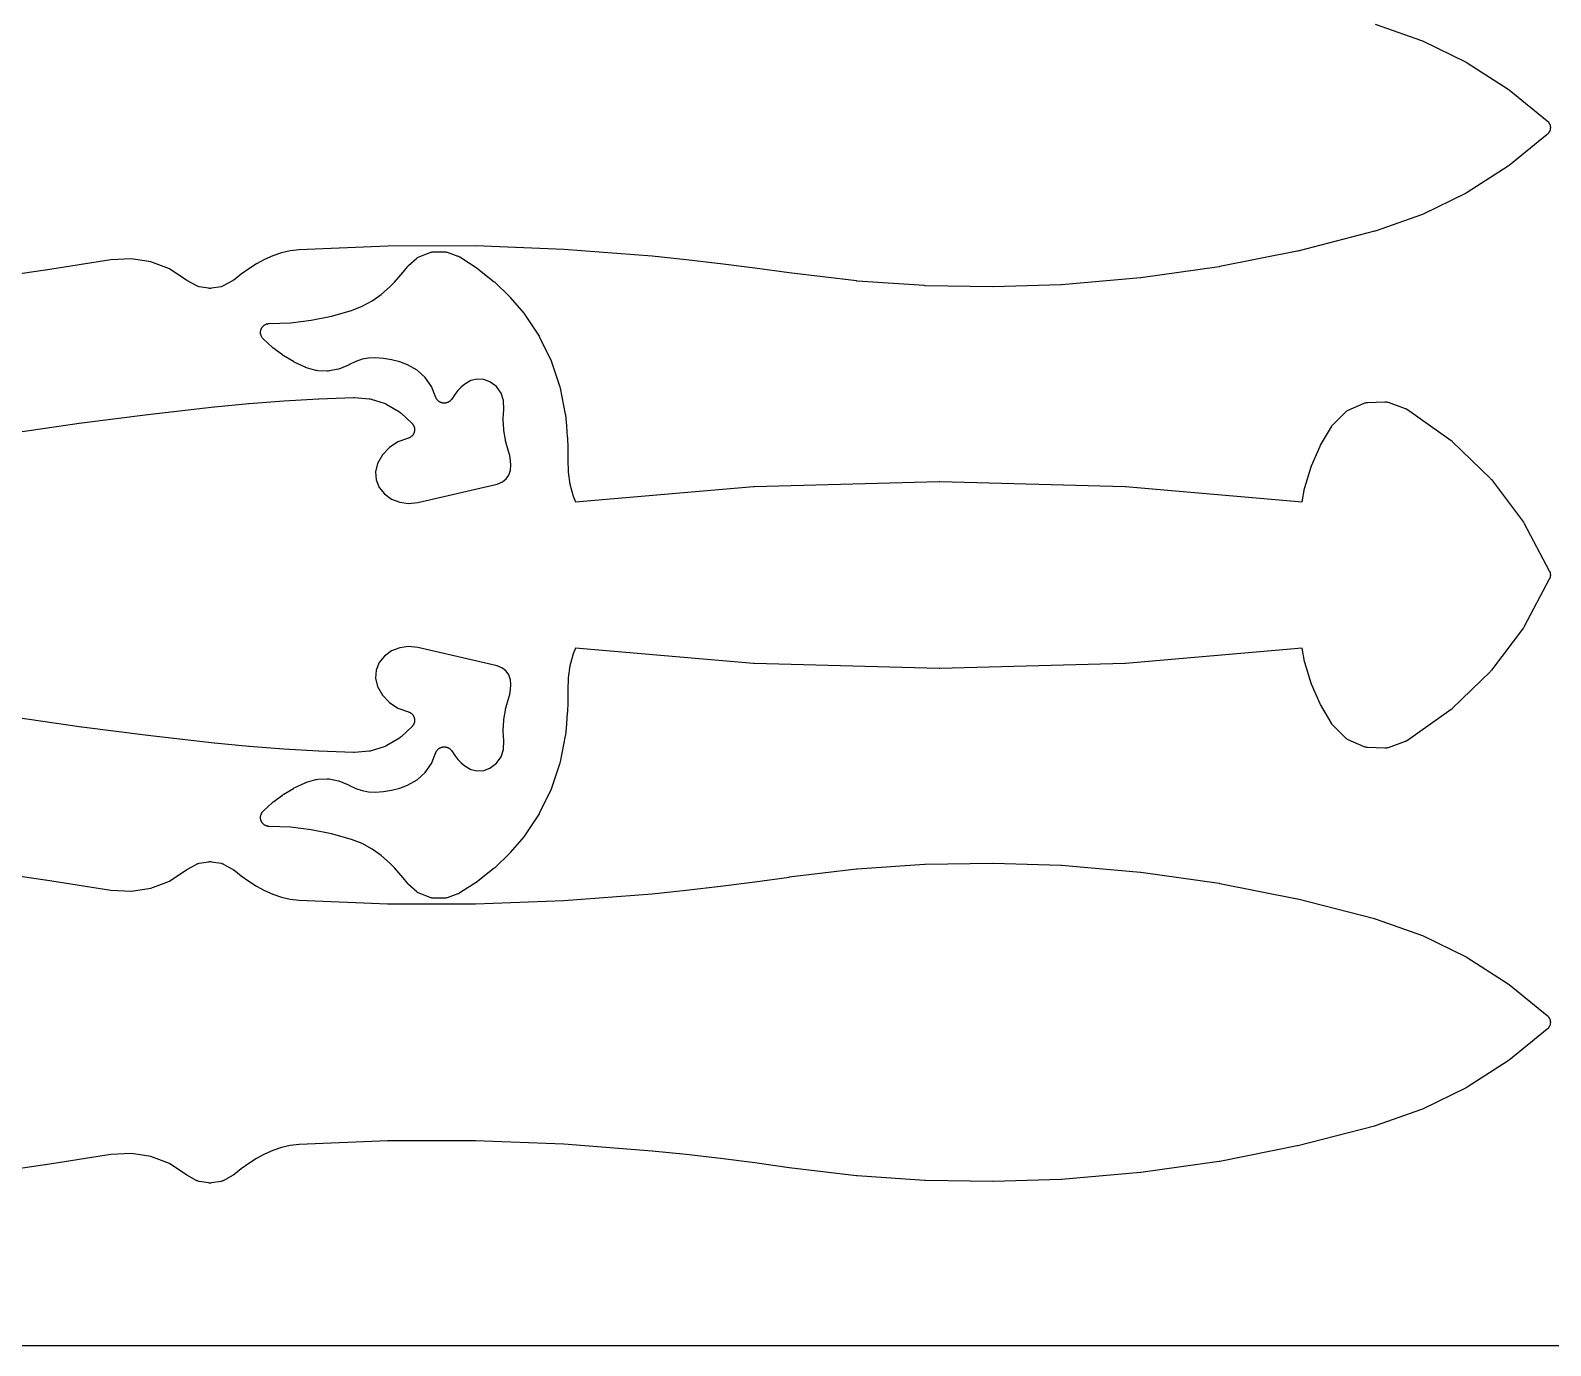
# Model space of a CAD drawing. Header units: metres. Extents: x 0 to 3000, y 0 to 1200.
# Drawn here: x 1698.4 to 2038.1, y 0 to 294 of the extents above; entities that cross this region are included whole.
import ezdxf

# ---------------------------------------------------------------- set-up
doc = ezdxf.new("R2010")
doc.units = ezdxf.units.M

msp = doc.modelspace()

# ---------------------------------------------------------------- linework, layer by layer
at = {"color": 7}
msp.add_lwpolyline([(0, 0), (3000, 0), (3000, 1200), (0, 1200), (0, 0)], close=True, dxfattribs=at)
at = {"color": 1}
for points in [[(1998.94, 295.39), (2009.27, 291.75), (2009.49, 291.66), (2019.3, 286.88), (2019.5, 286.76), (2028.69, 280.88), (2028.88, 280.74), (2037.36, 273.81), (2037.36, 273.81), (2037.36, 273.81), (2037.43, 273.74), (2037.5, 273.68), (2037.51, 273.68), (2037.51, 273.67), (2037.57, 273.6), (2037.64, 273.53), (2037.64, 273.53), (2037.64, 273.53), (2037.7, 273.45), (2037.75, 273.38), (2037.76, 273.37), (2037.76, 273.37), (2037.81, 273.29), (2037.85, 273.21), (2037.86, 273.2), (2037.86, 273.2), (2037.9, 273.12), (2037.94, 273.03), (2037.94, 273.03), (2037.94, 273.02), (2037.97, 272.93), (2038.01, 272.85), (2038.01, 272.84), (2038.01, 272.84), (2038.03, 272.75), (2038.05, 272.66), (2038.05, 272.65), (2038.06, 272.65), (2038.07, 272.56), (2038.08, 272.46), (2038.08, 272.46), (2038.08, 272.45), (2038.09, 272.36), (2038.09, 272.27), (2038.09, 272.26), (2038.09, 272.26), (2038.09, 272.16), (2038.08, 272.07), (2038.08, 272.07), (2038.08, 272.06), (2038.07, 271.97), (2038.06, 271.88), (2038.05, 271.87), (2038.05, 271.87), (2038.03, 271.78), (2038.01, 271.69), (2038.01, 271.68), (2038.01, 271.68), (2037.97, 271.59), (2037.94, 271.5), (2037.94, 271.5), (2037.94, 271.49), (2037.9, 271.41), (2037.86, 271.32), (2037.86, 271.32), (2037.85, 271.32), (2037.81, 271.23), (2037.76, 271.15), (2037.76, 271.15), (2037.75, 271.15), (2037.7, 271.07), (2037.64, 271), (2037.64, 270.99), (2037.64, 270.99), (2037.57, 270.92), (2037.51, 270.85), (2037.51, 270.85), (2037.5, 270.84), (2037.43, 270.78), (2037.36, 270.72), (2037.36, 270.72), (2037.36, 270.71), (2028.88, 263.78), (2028.69, 263.65), (2019.5, 257.76), (2019.3, 257.65), (2009.49, 252.86), (2009.27, 252.77), (1998.94, 249.14), (1998.86, 249.11), (1998.78, 249.09), (1981.65, 244.67), (1981.54, 244.65), (1964.21, 241.19), (1964.1, 241.17), (1946.6, 238.68), (1946.49, 238.67), (1928.86, 237.16), (1928.81, 237.16), (1928.75, 237.15), (1913.61, 236.66), (1913.51, 236.66), (1898.37, 236.93), (1898.27, 236.94), (1883.17, 237.97), (1883.06, 237.98), (1868.02, 239.77), (1868, 239.77), (1867.98, 239.77), (1860.33, 240.84), (1852.67, 241.81), (1845.01, 242.7), (1837.35, 243.5), (1817.65, 245.05), (1797.94, 245.81), (1778.21, 245.78), (1758.52, 244.95), (1756.48, 244.72), (1754.52, 244.28), (1752.62, 243.64), (1750.76, 242.79), (1748.98, 241.79), (1747.23, 240.69), (1745.54, 239.51), (1743.87, 238.2), (1743.83, 238.17), (1743.79, 238.14), (1743.74, 238.12), (1743.71, 238.09), (1743.66, 238.06), (1743.62, 238.04), (1741.69, 236.94), (1741.54, 236.87), (1741.38, 236.8), (1741.21, 236.75), (1741.04, 236.71), (1738.92, 236.35), (1738.69, 236.32), (1738.47, 236.32), (1738.24, 236.35), (1736.12, 236.71), (1735.95, 236.75), (1735.79, 236.8), (1735.63, 236.87), (1735.47, 236.94), (1733.54, 238.04), (1733.49, 238.07), (1733.43, 238.11), (1729.51, 240.68), (1725.38, 242.28), (1721.01, 242.97), (1716.43, 242.7), (1701.8, 240.38), (1701.77, 240.38), (1687.02, 238.26)], [(1695.12, 204.14), (1709.87, 206.26), (1709.9, 206.26), (1724.69, 208.16), (1724.72, 208.16), (1739.53, 209.84), (1739.55, 209.84), (1739.57, 209.84), (1747.28, 210.58), (1747.32, 210.59), (1755.05, 211.18), (1755.09, 211.18), (1762.83, 211.63), (1762.87, 211.63), (1770.62, 211.93), (1770.64, 211.93), (1770.67, 211.93), (1770.74, 211.93), (1770.82, 211.93), (1770.84, 211.93), (1770.87, 211.93), (1774.15, 211.65), (1774.37, 211.62), (1774.59, 211.56), (1777.7, 210.57), (1777.9, 210.49), (1778.1, 210.39), (1780.91, 208.74), (1781.1, 208.61), (1781.27, 208.47), (1783.66, 206.2), (1783.72, 206.14), (1783.78, 206.08), (1783.79, 206.07), (1783.8, 206.06), (1783.85, 205.99), (1783.9, 205.93), (1783.91, 205.92), (1783.92, 205.9), (1783.97, 205.83), (1784.01, 205.76), (1784.02, 205.75), (1784.03, 205.74), (1784.07, 205.66), (1784.1, 205.59), (1784.11, 205.58), (1784.12, 205.56), (1784.15, 205.49), (1784.18, 205.41), (1784.18, 205.39), (1784.19, 205.38), (1784.21, 205.3), (1784.23, 205.22), (1784.24, 205.21), (1784.24, 205.19), (1784.26, 205.11), (1784.27, 205.03), (1784.27, 205.01), (1784.27, 205), (1784.28, 204.92), (1784.29, 204.83), (1784.29, 204.82), (1784.29, 204.8), (1784.29, 204.72), (1784.29, 204.64), (1784.29, 204.62), (1784.29, 204.61), (1784.28, 204.52), (1784.27, 204.44), (1784.26, 204.43), (1784.26, 204.41), (1784.24, 204.33), (1784.23, 204.25), (1784.22, 204.23), (1784.22, 204.22), (1784.19, 204.14), (1784.17, 204.06), (1784.16, 204.05), (1784.16, 204.03), (1784.13, 203.96), (1784.09, 203.88), (1784.09, 203.87), (1784.08, 203.85), (1784.04, 203.78), (1784, 203.71), (1783.99, 203.7), (1783.98, 203.68), (1783.94, 203.61), (1783.89, 203.55), (1783.88, 203.53), (1783.87, 203.52), (1783.82, 203.46), (1783.76, 203.39), (1783.75, 203.38), (1783.74, 203.37), (1783.68, 203.32), (1783.62, 203.26), (1783.61, 203.25), (1783.6, 203.24), (1783.54, 203.19), (1783.47, 203.13), (1783.46, 203.13), (1783.45, 203.12), (1783.38, 203.07), (1783.31, 203.03), (1783.29, 203.02), (1783.28, 203.01), (1783.21, 202.97), (1783.13, 202.93), (1783.12, 202.93), (1783.11, 202.92), (1783.03, 202.89), (1782.95, 202.86), (1780.56, 202.02), (1778.67, 200.78), (1777.13, 199.13), (1776.03, 197.15), (1775.59, 195.32), (1775.72, 193.52), (1776.38, 191.84), (1777.55, 190.37), (1779.14, 189.23), (1780.96, 188.51), (1782.9, 188.24), (1784.99, 188.47), (1802.77, 192.59), (1803.93, 193.05), (1804.76, 193.72), (1805.36, 194.6), (1805.71, 195.73), (1805.8, 196.76), (1805.76, 197.87), (1805.58, 198.98), (1805.24, 200.17), (1804.64, 202.23), (1804.59, 202.46), (1804.23, 204.57), (1804.2, 204.8), (1804.1, 206.94), (1804.1, 207.18), (1804.24, 209.23), (1804.18, 211.25), (1803.62, 212.92), (1802.58, 214.36), (1801.13, 215.45), (1799.74, 215.95), (1798.29, 216.04), (1796.88, 215.72), (1795.5, 214.94), (1794.72, 214.28), (1793.95, 213.48), (1793.25, 212.61), (1792.6, 211.59), (1792.58, 211.57), (1792.56, 211.54), (1792.52, 211.49), (1792.48, 211.43), (1792.46, 211.41), (1792.45, 211.39), (1792.4, 211.34), (1792.35, 211.28), (1792.33, 211.26), (1792.31, 211.24), (1792.26, 211.2), (1792.21, 211.15), (1792.19, 211.13), (1792.16, 211.11), (1792.11, 211.07), (1792.05, 211.03), (1792.03, 211.01), (1792.01, 211), (1791.95, 210.96), (1791.89, 210.93), (1791.86, 210.91), (1791.84, 210.9), (1791.77, 210.87), (1791.71, 210.84), (1791.68, 210.83), (1791.66, 210.82), (1791.59, 210.79), (1791.53, 210.77), (1791.5, 210.76), (1791.47, 210.75), (1791.4, 210.74), (1791.34, 210.72), (1791.31, 210.71), (1791.28, 210.71), (1791.21, 210.7), (1791.14, 210.69), (1791.12, 210.69), (1791.09, 210.68), (1791.02, 210.68), (1790.95, 210.67), (1790.92, 210.68), (1790.89, 210.67), (1790.82, 210.68), (1790.75, 210.68), (1790.72, 210.68), (1790.69, 210.69), (1790.63, 210.7), (1790.56, 210.71), (1790.53, 210.71), (1790.5, 210.72), (1790.43, 210.74), (1790.37, 210.75), (1790.34, 210.76), (1790.31, 210.77), (1790.25, 210.79), (1790.18, 210.81), (1790.15, 210.83), (1790.13, 210.84), (1790.06, 210.87), (1790, 210.9), (1789.98, 210.91), (1789.95, 210.92), (1789.89, 210.96), (1789.83, 210.99), (1789.81, 211.01), (1789.78, 211.03), (1789.73, 211.07), (1789.67, 211.11), (1789.65, 211.13), (1789.63, 211.14), (1789.58, 211.19), (1789.52, 211.24), (1789.5, 211.26), (1789.48, 211.28), (1789.44, 211.33), (1789.39, 211.38), (1789.37, 211.4), (1789.35, 211.42), (1789.31, 211.48), (1789.27, 211.54), (1789.26, 211.56), (1789.24, 211.58), (1789.2, 211.64), (1789.17, 211.7), (1789.15, 211.73), (1789.14, 211.75), (1789.11, 211.82), (1789.08, 211.88), (1789.07, 211.91), (1789.06, 211.93), (1788.06, 214.42), (1786.68, 216.41), (1784.89, 218.03), (1782.7, 219.26), (1780.99, 219.88), (1779.16, 220.36), (1777.31, 220.67), (1775.45, 220.8), (1773.97, 220.73), (1772.55, 220.47), (1771.18, 220.01), (1769.75, 219.29), (1769.71, 219.28), (1769.67, 219.25), (1767.72, 218.39), (1767.5, 218.31), (1767.27, 218.25), (1765.2, 217.87), (1764.98, 217.84), (1764.75, 217.84), (1762.64, 217.93), (1762.41, 217.95), (1762.19, 218.01), (1760.13, 218.59), (1760.07, 218.61), (1760, 218.63), (1759.98, 218.64), (1759.95, 218.65), (1759.88, 218.68), (1759.82, 218.71), (1757.4, 219.86), (1757.22, 219.95), (1754.94, 221.34), (1754.77, 221.45), (1752.63, 223.06), (1752.48, 223.19), (1750.51, 225.01), (1750.51, 225.01), (1750.51, 225.01), (1750.44, 225.08), (1750.37, 225.15), (1750.37, 225.15), (1750.37, 225.15), (1750.31, 225.23), (1750.25, 225.3), (1750.25, 225.3), (1750.25, 225.31), (1750.19, 225.39), (1750.14, 225.47), (1750.14, 225.47), (1750.14, 225.47), (1750.1, 225.56), (1750.05, 225.64), (1750.05, 225.64), (1750.05, 225.65), (1750.01, 225.73), (1749.98, 225.82), (1749.98, 225.83), (1749.98, 225.83), (1749.95, 225.92), (1749.92, 226.01), (1749.92, 226.01), (1749.92, 226.02), (1749.9, 226.11), (1749.89, 226.2), (1749.89, 226.21), (1749.89, 226.21), (1749.88, 226.3), (1749.87, 226.4), (1749.87, 226.4), (1749.87, 226.41), (1749.87, 226.5), (1749.87, 226.6), (1749.87, 226.6), (1749.87, 226.6), (1749.88, 226.7), (1749.89, 226.79), (1749.89, 226.79), (1749.89, 226.8), (1749.91, 226.89), (1749.93, 226.98), (1749.93, 226.99), (1749.93, 226.99), (1749.96, 227.08), (1749.99, 227.17), (1749.99, 227.17), (1749.99, 227.18), (1750.03, 227.26), (1750.07, 227.35), (1750.07, 227.35), (1750.07, 227.36), (1750.12, 227.44), (1750.16, 227.52), (1750.16, 227.53), (1750.17, 227.53), (1750.22, 227.61), (1750.27, 227.68), (1750.28, 227.69), (1750.28, 227.69), (1750.34, 227.76), (1750.4, 227.84), (1750.4, 227.84), (1750.4, 227.84), (1750.47, 227.91), (1750.54, 227.97), (1750.54, 227.97), (1750.54, 227.98), (1750.62, 228.04), (1750.69, 228.1), (1750.7, 228.1), (1750.7, 228.1), (1750.78, 228.15), (1750.86, 228.2), (1750.86, 228.2), (1750.86, 228.21), (1750.95, 228.25), (1751.03, 228.29), (1751.03, 228.29), (1751.04, 228.3), (1751.13, 228.33), (1751.21, 228.37), (1751.22, 228.37), (1751.22, 228.37), (1751.31, 228.4), (1751.4, 228.42), (1751.4, 228.42), (1751.41, 228.42), (1751.5, 228.44), (1751.59, 228.46), (1751.6, 228.46), (1751.6, 228.46), (1751.7, 228.47), (1751.79, 228.48), (1751.79, 228.48), (1751.8, 228.48), (1756.54, 228.65), (1761.17, 229.19), (1765.74, 230.1), (1770.21, 231.38), (1772.57, 232.32), (1774.79, 233.52), (1776.85, 234.97), (1778.76, 236.69), (1779.77, 237.74), (1780.77, 238.85), (1781.75, 239.99), (1782.7, 241.18), (1782.75, 241.23), (1782.79, 241.28), (1782.82, 241.3), (1782.83, 241.33), (1782.89, 241.37), (1782.93, 241.42), (1784.83, 243.1), (1784.97, 243.22), (1785.12, 243.32), (1785.28, 243.4), (1785.44, 243.47), (1787.74, 244.36), (1787.91, 244.41), (1788.08, 244.45), (1788.25, 244.48), (1788.43, 244.49), (1790.89, 244.52), (1791.07, 244.52), (1791.24, 244.5), (1791.42, 244.46), (1791.59, 244.41), (1793.98, 243.55), (1794.01, 243.54), (1794.04, 243.53), (1794.1, 243.5), (1794.1, 243.5), (1794.16, 243.48), (1794.19, 243.46), (1794.22, 243.45), (1794.28, 243.41), (1794.33, 243.38), (1794.36, 243.37), (1794.39, 243.35), (1798.29, 240.82), (1798.45, 240.71), (1802.08, 237.82), (1802.22, 237.69), (1805.55, 234.46), (1805.68, 234.32), (1808.69, 230.77), (1808.7, 230.76), (1808.71, 230.75), (1808.76, 230.68), (1808.81, 230.62), (1808.82, 230.6), (1808.83, 230.59), (1812.1, 225.66), (1812.24, 225.43), (1814.82, 220.13), (1814.92, 219.89), (1816.78, 214.3), (1816.85, 214.04), (1817.96, 208.23), (1817.98, 208.14), (1817.99, 208.06), (1818.25, 205.62), (1818.25, 205.55), (1818.42, 203.11), (1818.43, 203.04), (1818.51, 200.59), (1818.51, 200.52), (1818.51, 198.1), (1818.61, 195.27), (1819.02, 192.55), (1819.74, 189.9), (1820.24, 188.61), (1860.04, 192.01), (1860.16, 192.02), (1901.54, 193.19), (1901.66, 193.19), (1943.04, 192.02), (1943.16, 192.01), (1982.63, 188.64), (1983.17, 191.59), (1983.23, 191.82), (1984.63, 196.42), (1984.71, 196.63), (1986.63, 201.04), (1986.74, 201.25), (1989.16, 205.41), (1989.19, 205.46), (1989.22, 205.51), (1989.25, 205.54), (1989.27, 205.58), (1989.3, 205.62), (1989.34, 205.66), (1989.37, 205.7), (1989.39, 205.73), (1989.43, 205.77), (1989.47, 205.81), (1992.3, 208.68), (1992.44, 208.81), (1992.59, 208.93), (1992.76, 209.03), (1992.93, 209.11), (1996.51, 210.67), (1996.68, 210.73), (1996.86, 210.78), (1997.04, 210.82), (1997.23, 210.83), (2001.13, 210.98), (2001.32, 210.97), (2001.51, 210.95), (2001.7, 210.92), (2001.88, 210.86), (2005.68, 209.5), (2005.74, 209.47), (2005.81, 209.44), (2005.83, 209.43), (2005.86, 209.42), (2005.92, 209.38), (2005.99, 209.35), (2006.01, 209.34), (2006.03, 209.33), (2006.09, 209.29), (2006.15, 209.25), (2015.94, 202.32), (2016.06, 202.22), (2016.18, 202.12), (2024.71, 193.81), (2024.82, 193.7), (2024.92, 193.58), (2032.07, 184.05), (2032.16, 183.92), (2032.24, 183.79), (2037.86, 173.2), (2037.9, 173.12), (2037.94, 173.03), (2037.94, 173.03), (2037.94, 173.02), (2037.97, 172.93), (2038.01, 172.85), (2038.01, 172.84), (2038.01, 172.84), (2038.03, 172.75), (2038.05, 172.66), (2038.05, 172.65), (2038.06, 172.65), (2038.07, 172.56), (2038.08, 172.46), (2038.08, 172.46), (2038.08, 172.45), (2038.09, 172.36), (2038.09, 172.27), (2038.09, 172.26), (2038.09, 172.26), (2038.09, 172.16), (2038.08, 172.07), (2038.08, 172.07), (2038.08, 172.06), (2038.07, 171.97), (2038.06, 171.88), (2038.05, 171.87), (2038.05, 171.87), (2038.03, 171.78), (2038.01, 171.69), (2038.01, 171.68), (2038.01, 171.68), (2037.97, 171.59), (2037.94, 171.5), (2037.94, 171.5), (2037.94, 171.49), (2037.9, 171.41), (2037.86, 171.32), (2032.24, 160.74), (2032.16, 160.6), (2032.07, 160.48), (2024.92, 150.95), (2024.82, 150.83), (2024.71, 150.71), (2016.18, 142.4), (2016.06, 142.3), (2015.94, 142.2), (2006.15, 135.28), (2006.09, 135.24), (2006.03, 135.2), (2006.01, 135.19), (2005.99, 135.17), (2005.92, 135.14), (2005.86, 135.1), (2005.83, 135.09), (2005.81, 135.08), (2005.74, 135.06), (2005.68, 135.03), (2001.88, 133.66), (2001.7, 133.61), (2001.51, 133.57), (2001.32, 133.55), (2001.13, 133.55), (1997.23, 133.69), (1997.04, 133.71), (1996.86, 133.74), (1996.68, 133.79), (1996.51, 133.86), (1992.93, 135.41), (1992.76, 135.5), (1992.59, 135.6), (1992.44, 135.71), (1992.3, 135.84), (1989.47, 138.71), (1989.43, 138.75), (1989.39, 138.79), (1989.37, 138.83), (1989.34, 138.86), (1989.3, 138.9), (1989.27, 138.95), (1989.25, 138.98), (1989.22, 139.02), (1989.19, 139.07), (1989.16, 139.11), (1986.74, 143.28), (1986.63, 143.49), (1984.71, 147.89), (1984.63, 148.11), (1983.23, 152.71), (1983.17, 152.93), (1982.63, 155.89), (1943.16, 152.51), (1943.04, 152.51), (1901.66, 151.33), (1901.54, 151.33), (1860.16, 152.51), (1860.04, 152.51), (1820.24, 155.91), (1819.74, 154.63), (1819.02, 151.97), (1818.61, 149.25), (1818.51, 146.42), (1818.51, 144.01), (1818.51, 143.94), (1818.43, 141.49), (1818.42, 141.42), (1818.25, 138.97), (1818.25, 138.9), (1817.99, 136.46), (1817.98, 136.38), (1817.96, 136.3), (1816.85, 130.48), (1816.78, 130.23), (1814.92, 124.64), (1814.82, 124.39), (1812.24, 119.09), (1812.1, 118.86), (1808.83, 113.93), (1808.82, 113.92), (1808.81, 113.91), (1808.76, 113.84), (1808.71, 113.78), (1808.7, 113.76), (1808.69, 113.75), (1805.68, 110.2), (1805.55, 110.06), (1802.22, 106.83), (1802.08, 106.7), (1798.45, 103.82), (1798.29, 103.7), (1794.39, 101.18), (1794.36, 101.16), (1794.33, 101.14), (1794.28, 101.11), (1794.22, 101.08), (1794.19, 101.06), (1794.16, 101.05), (1794.1, 101.02), (1794.04, 101), (1794.01, 100.99), (1793.98, 100.97), (1791.59, 100.12), (1791.42, 100.06), (1791.24, 100.03), (1791.07, 100.01), (1790.89, 100), (1788.43, 100.04), (1788.25, 100.05), (1788.08, 100.07), (1787.91, 100.11), (1787.74, 100.17), (1785.44, 101.05), (1785.28, 101.12), (1785.12, 101.21), (1784.97, 101.31), (1784.83, 101.42), (1782.93, 103.1), (1782.89, 103.15), (1782.83, 103.2), (1782.82, 103.22), (1782.79, 103.24), (1782.75, 103.29), (1782.7, 103.34), (1781.75, 104.53), (1780.77, 105.67), (1779.77, 106.78), (1778.76, 107.83), (1776.85, 109.56), (1774.79, 111.01), (1772.57, 112.21), (1770.21, 113.15), (1765.74, 114.42), (1761.17, 115.33), (1756.54, 115.88), (1751.8, 116.05), (1751.79, 116.05), (1751.79, 116.05), (1751.7, 116.06), (1751.6, 116.06), (1751.6, 116.07), (1751.59, 116.07), (1751.5, 116.08), (1751.41, 116.1), (1751.4, 116.1), (1751.4, 116.1), (1751.31, 116.13), (1751.22, 116.16), (1751.22, 116.16), (1751.21, 116.16), (1751.13, 116.19), (1751.04, 116.23), (1751.03, 116.23), (1751.03, 116.23), (1750.95, 116.27), (1750.86, 116.32), (1750.86, 116.32), (1750.86, 116.32), (1750.78, 116.37), (1750.7, 116.42), (1750.7, 116.43), (1750.69, 116.43), (1750.62, 116.49), (1750.54, 116.55), (1750.54, 116.55), (1750.54, 116.55), (1750.47, 116.62), (1750.4, 116.68), (1750.4, 116.69), (1750.4, 116.69), (1750.34, 116.76), (1750.28, 116.83), (1750.28, 116.84), (1750.27, 116.84), (1750.22, 116.92), (1750.17, 117), (1750.16, 117), (1750.16, 117), (1750.12, 117.08), (1750.07, 117.17), (1750.07, 117.17), (1750.07, 117.17), (1750.03, 117.26), (1749.99, 117.35), (1749.99, 117.35), (1749.99, 117.35), (1749.96, 117.44), (1749.93, 117.54), (1749.93, 117.54), (1749.93, 117.54), (1749.91, 117.63), (1749.89, 117.73), (1749.89, 117.73), (1749.89, 117.73), (1749.88, 117.83), (1749.87, 117.92), (1749.87, 117.93), (1749.87, 117.93), (1749.87, 118.02), (1749.87, 118.12), (1749.87, 118.12), (1749.87, 118.12), (1749.88, 118.22), (1749.89, 118.31), (1749.89, 118.32), (1749.89, 118.32), (1749.9, 118.41), (1749.92, 118.51), (1749.92, 118.51), (1749.92, 118.51), (1749.95, 118.6), (1749.98, 118.7), (1749.98, 118.7), (1749.98, 118.7), (1750.01, 118.79), (1750.05, 118.88), (1750.05, 118.88), (1750.05, 118.88), (1750.1, 118.97), (1750.14, 119.05), (1750.14, 119.05), (1750.14, 119.06), (1750.19, 119.14), (1750.25, 119.22), (1750.25, 119.22), (1750.25, 119.22), (1750.31, 119.3), (1750.37, 119.37), (1750.37, 119.37), (1750.37, 119.37), (1750.44, 119.44), (1750.51, 119.51), (1750.51, 119.51), (1750.51, 119.51), (1752.48, 121.34), (1752.63, 121.46), (1754.77, 123.07), (1754.94, 123.19), (1757.22, 124.57), (1757.4, 124.67), (1759.82, 125.82), (1759.88, 125.84), (1759.95, 125.87), (1759.98, 125.88), (1760, 125.89), (1760.07, 125.91), (1760.13, 125.94), (1762.19, 126.52), (1762.41, 126.57), (1762.64, 126.59), (1764.75, 126.69), (1764.98, 126.69), (1765.2, 126.66), (1767.27, 126.27), (1767.5, 126.21), (1767.72, 126.13), (1769.67, 125.27), (1769.71, 125.25), (1769.75, 125.23), (1771.18, 124.52), (1772.55, 124.06), (1773.97, 123.79), (1775.45, 123.73), (1777.31, 123.86), (1779.16, 124.16), (1780.99, 124.64), (1782.7, 125.26), (1784.89, 126.49), (1786.68, 128.12), (1788.06, 130.1), (1789.06, 132.59), (1789.07, 132.62), (1789.08, 132.65), (1789.11, 132.71), (1789.14, 132.77), (1789.15, 132.8), (1789.17, 132.82), (1789.2, 132.88), (1789.24, 132.94), (1789.26, 132.96), (1789.27, 132.99), (1789.31, 133.04), (1789.35, 133.1), (1789.37, 133.12), (1789.39, 133.14), (1789.44, 133.19), (1789.48, 133.25), (1789.5, 133.27), (1789.52, 133.29), (1789.58, 133.33), (1789.63, 133.38), (1789.65, 133.4), (1789.67, 133.42), (1789.73, 133.46), (1789.78, 133.5), (1789.81, 133.51), (1789.83, 133.53), (1789.89, 133.57), (1789.95, 133.6), (1789.98, 133.61), (1790, 133.63), (1790.06, 133.66), (1790.13, 133.69), (1790.15, 133.7), (1790.18, 133.71), (1790.25, 133.73), (1790.31, 133.76), (1790.34, 133.76), (1790.37, 133.77), (1790.43, 133.79), (1790.5, 133.81), (1790.53, 133.81), (1790.56, 133.82), (1790.63, 133.83), (1790.69, 133.84), (1790.72, 133.84), (1790.75, 133.84), (1790.82, 133.85), (1790.89, 133.85), (1790.92, 133.85), (1790.95, 133.85), (1791.02, 133.84), (1791.09, 133.84), (1791.12, 133.84), (1791.14, 133.84), (1791.21, 133.83), (1791.28, 133.82), (1791.31, 133.81), (1791.34, 133.8), (1791.4, 133.79), (1791.47, 133.77), (1791.5, 133.76), (1791.53, 133.75), (1791.59, 133.73), (1791.66, 133.71), (1791.68, 133.69), (1791.71, 133.68), (1791.77, 133.65), (1791.84, 133.63), (1791.86, 133.61), (1791.89, 133.6), (1791.95, 133.56), (1792.01, 133.53), (1792.03, 133.51), (1792.05, 133.49), (1792.11, 133.45), (1792.16, 133.41), (1792.19, 133.39), (1792.21, 133.37), (1792.26, 133.33), (1792.31, 133.28), (1792.33, 133.26), (1792.35, 133.24), (1792.4, 133.19), (1792.45, 133.14), (1792.46, 133.11), (1792.48, 133.09), (1792.52, 133.04), (1792.56, 132.98), (1792.58, 132.96), (1792.6, 132.93), (1793.25, 131.91), (1793.95, 131.04), (1794.72, 130.24), (1795.5, 129.58), (1796.88, 128.81), (1798.29, 128.49), (1799.74, 128.57), (1801.13, 129.08), (1802.58, 130.17), (1803.62, 131.6), (1804.18, 133.27), (1804.24, 135.3), (1804.1, 137.35), (1804.1, 137.58), (1804.2, 139.72), (1804.23, 139.95), (1804.59, 142.07), (1804.64, 142.29), (1805.24, 144.35), (1805.58, 145.55), (1805.76, 146.65), (1805.8, 147.77), (1805.71, 148.79), (1805.36, 149.92), (1804.76, 150.8), (1803.93, 151.47), (1802.77, 151.93), (1784.99, 156.06), (1782.9, 156.28), (1780.96, 156.01), (1779.14, 155.29), (1777.55, 154.15), (1776.38, 152.68), (1775.72, 151), (1775.59, 149.2), (1776.03, 147.37), (1777.13, 145.39), (1778.67, 143.74), (1780.56, 142.5), (1782.95, 141.66), (1783.03, 141.63), (1783.11, 141.6), (1783.12, 141.6), (1783.13, 141.59), (1783.21, 141.55), (1783.28, 141.51), (1783.29, 141.51), (1783.31, 141.5), (1783.38, 141.45), (1783.45, 141.41), (1783.46, 141.4), (1783.47, 141.39), (1783.54, 141.34), (1783.6, 141.29), (1783.61, 141.28), (1783.62, 141.27), (1783.68, 141.21), (1783.74, 141.15), (1783.75, 141.14), (1783.76, 141.13), (1783.82, 141.07), (1783.87, 141), (1783.88, 140.99), (1783.89, 140.98), (1783.94, 140.91), (1783.98, 140.84), (1783.99, 140.83), (1784, 140.82), (1784.04, 140.74), (1784.08, 140.67), (1784.09, 140.66), (1784.09, 140.64), (1784.13, 140.57), (1784.16, 140.49), (1784.16, 140.48), (1784.17, 140.46), (1784.19, 140.38), (1784.22, 140.3), (1784.22, 140.29), (1784.23, 140.28), (1784.24, 140.19), (1784.26, 140.11), (1784.26, 140.1), (1784.27, 140.08), (1784.28, 140), (1784.29, 139.92), (1784.29, 139.9), (1784.29, 139.89), (1784.29, 139.8), (1784.29, 139.72), (1784.29, 139.71), (1784.29, 139.69), (1784.28, 139.61), (1784.27, 139.52), (1784.27, 139.51), (1784.27, 139.5), (1784.26, 139.41), (1784.24, 139.33), (1784.24, 139.32), (1784.23, 139.3), (1784.21, 139.22), (1784.19, 139.14), (1784.18, 139.13), (1784.18, 139.11), (1784.15, 139.04), (1784.12, 138.96), (1784.11, 138.95), (1784.1, 138.93), (1784.07, 138.86), (1784.03, 138.78), (1784.02, 138.77), (1784.01, 138.76), (1783.97, 138.69), (1783.92, 138.62), (1783.91, 138.61), (1783.9, 138.6), (1783.85, 138.53), (1783.8, 138.47), (1783.79, 138.45), (1783.78, 138.44), (1783.72, 138.38), (1783.66, 138.32), (1781.27, 136.06), (1781.1, 135.91), (1780.91, 135.79), (1778.1, 134.13), (1777.9, 134.03), (1777.7, 133.95), (1774.59, 132.96), (1774.37, 132.9), (1774.15, 132.87), (1770.87, 132.6), (1770.84, 132.6), (1770.82, 132.59), (1770.74, 132.59), (1770.67, 132.59), (1770.64, 132.59), (1770.62, 132.59), (1762.87, 132.89), (1762.83, 132.89), (1755.09, 133.34), (1755.05, 133.34), (1747.32, 133.94), (1747.28, 133.94), (1739.57, 134.68), (1739.55, 134.69), (1739.53, 134.69), (1724.72, 136.36), (1724.69, 136.37), (1709.9, 138.26), (1709.87, 138.26), (1695.12, 140.38)], [(1687.02, 106.26), (1701.77, 104.14), (1701.8, 104.14), (1716.43, 101.82), (1721.01, 101.56), (1725.38, 102.25), (1729.51, 103.84), (1733.43, 106.42), (1733.49, 106.45), (1733.54, 106.49), (1735.47, 107.58), (1735.63, 107.66), (1735.79, 107.72), (1735.95, 107.77), (1736.12, 107.81), (1738.24, 108.17), (1738.47, 108.2), (1738.69, 108.2), (1738.92, 108.17), (1741.04, 107.81), (1741.21, 107.77), (1741.38, 107.72), (1741.54, 107.66), (1741.69, 107.58), (1743.62, 106.49), (1743.66, 106.46), (1743.71, 106.44), (1743.74, 106.41), (1743.79, 106.38), (1743.83, 106.35), (1743.87, 106.32), (1745.54, 105.02), (1747.23, 103.83), (1748.98, 102.73), (1750.76, 101.74), (1752.62, 100.88), (1754.52, 100.24), (1756.48, 99.8), (1758.52, 99.57), (1778.21, 98.75), (1797.94, 98.72), (1817.65, 99.48), (1837.35, 101.02), (1845.01, 101.82), (1852.67, 102.71), (1860.33, 103.69), (1867.98, 104.75), (1868, 104.75), (1868.02, 104.76), (1883.06, 106.55), (1883.17, 106.56), (1898.27, 107.59), (1898.37, 107.59), (1913.51, 107.86), (1913.61, 107.86), (1928.75, 107.37), (1928.81, 107.37), (1928.86, 107.36), (1946.49, 105.85), (1946.6, 105.84), (1964.1, 103.35), (1964.21, 103.33), (1981.54, 99.88), (1981.65, 99.85), (1998.78, 95.44), (1998.86, 95.41), (1998.94, 95.39), (2009.27, 91.75), (2009.49, 91.66), (2019.3, 86.88), (2019.5, 86.76), (2028.69, 80.88), (2028.88, 80.74), (2037.36, 73.81), (2037.36, 73.81), (2037.36, 73.81), (2037.43, 73.74), (2037.5, 73.68), (2037.51, 73.68), (2037.51, 73.67), (2037.57, 73.6), (2037.64, 73.53), (2037.64, 73.53), (2037.64, 73.53), (2037.7, 73.45), (2037.75, 73.38), (2037.76, 73.37), (2037.76, 73.37), (2037.81, 73.29), (2037.85, 73.21), (2037.86, 73.2), (2037.86, 73.2), (2037.9, 73.12), (2037.94, 73.03), (2037.94, 73.03), (2037.94, 73.02), (2037.97, 72.93), (2038.01, 72.85), (2038.01, 72.84), (2038.01, 72.84), (2038.03, 72.75), (2038.05, 72.66), (2038.05, 72.65), (2038.06, 72.65), (2038.07, 72.56), (2038.08, 72.46), (2038.08, 72.46), (2038.08, 72.45), (2038.09, 72.36), (2038.09, 72.27), (2038.09, 72.26), (2038.09, 72.26), (2038.09, 72.16), (2038.08, 72.07), (2038.08, 72.07), (2038.08, 72.06), (2038.07, 71.97), (2038.06, 71.88), (2038.05, 71.87), (2038.05, 71.87), (2038.03, 71.78), (2038.01, 71.69), (2038.01, 71.68), (2038.01, 71.68), (2037.97, 71.59), (2037.94, 71.5), (2037.94, 71.5), (2037.94, 71.49), (2037.9, 71.41), (2037.86, 71.32), (2037.86, 71.32), (2037.85, 71.32), (2037.81, 71.23), (2037.76, 71.15), (2037.76, 71.15), (2037.75, 71.15), (2037.7, 71.07), (2037.64, 71), (2037.64, 70.99), (2037.64, 70.99), (2037.57, 70.92), (2037.51, 70.85), (2037.51, 70.85), (2037.5, 70.84), (2037.43, 70.78), (2037.36, 70.72), (2037.36, 70.72), (2037.36, 70.71), (2028.88, 63.78), (2028.69, 63.65), (2019.5, 57.76), (2019.3, 57.65), (2009.49, 52.86), (2009.27, 52.77), (1998.94, 49.14), (1998.86, 49.11), (1998.78, 49.09), (1981.65, 44.67), (1981.54, 44.65), (1964.21, 41.19), (1964.1, 41.17), (1946.6, 38.68), (1946.49, 38.67), (1928.86, 37.16), (1928.81, 37.16), (1928.75, 37.15), (1913.61, 36.66), (1913.51, 36.66), (1898.37, 36.93), (1898.27, 36.94), (1883.17, 37.97), (1883.06, 37.98), (1868.02, 39.77), (1868, 39.77), (1867.98, 39.77), (1860.33, 40.84), (1852.67, 41.81), (1845.01, 42.7), (1837.35, 43.5), (1817.65, 45.05), (1797.94, 45.81), (1778.21, 45.78), (1758.52, 44.95), (1756.48, 44.72), (1754.52, 44.28), (1752.62, 43.64), (1750.76, 42.79), (1748.98, 41.79), (1747.23, 40.69), (1745.54, 39.51), (1743.87, 38.2), (1743.83, 38.17), (1743.79, 38.14), (1743.74, 38.12), (1743.71, 38.09), (1743.66, 38.06), (1743.62, 38.04), (1741.69, 36.94), (1741.54, 36.87), (1741.38, 36.8), (1741.21, 36.75), (1741.04, 36.71), (1738.92, 36.35), (1738.69, 36.32), (1738.47, 36.32), (1738.24, 36.35), (1736.12, 36.71), (1735.95, 36.75), (1735.79, 36.8), (1735.63, 36.87), (1735.47, 36.94), (1733.54, 38.04), (1733.49, 38.07), (1733.43, 38.11), (1729.51, 40.68), (1725.38, 42.28), (1721.01, 42.97), (1716.43, 42.7), (1701.8, 40.38), (1701.77, 40.38), (1687.02, 38.26)]]:
    msp.add_lwpolyline(points, dxfattribs=at)

doc.saveas('drawing.dxf')
